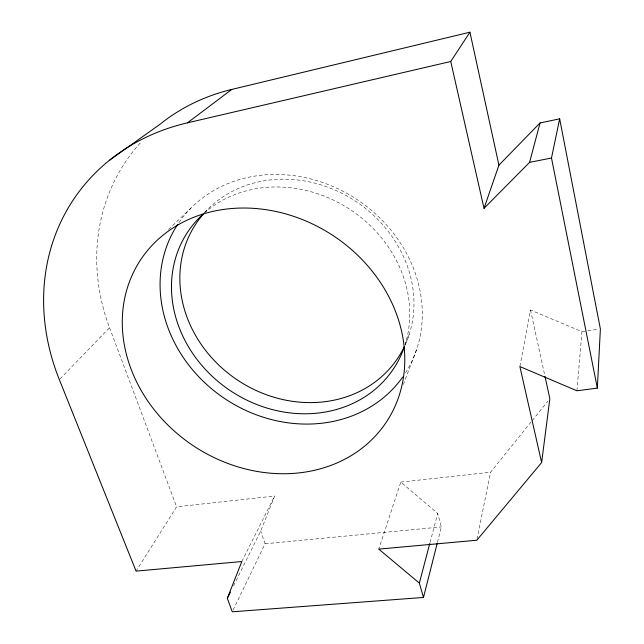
<?xml version="1.0" encoding="UTF-8"?>
<svg xmlns="http://www.w3.org/2000/svg" width="644" height="644" viewBox="0 0 644 644"><rect width="100%" height="100%" fill="white"/><g stroke="black" fill="none" stroke-linecap="round" stroke-linejoin="round"><path stroke-width="0.48" stroke-dasharray="3.22 2.42" d="M576.919 390.779L581.959 331.692L530.503 309.997L519.869 366.557M477.019 539.237L490.551 472.221L531.55 421.385M437.453 542.377L441.373 526.921L437.703 513.437L400.793 482.106L378.761 549.115M430.055 542.457L437.703 513.437M403.329 384.573L416.765 349.08M233.555 585.782L260.699 531.083L274.658 496.009L176.617 506.812L136.069 571.123M409.149 334.606L404.931 345.087A123.559 108.586 33.7 0 0 350.521 209.791A123.559 108.586 33.7 0 0 204.84 212.536M233.136 610.013L265.07 543.769L260.699 531.083M241.822 561.536L274.658 496.009M532.186 420.604L547.955 401.059M60.045 378.922L109.528 327.683A212.794 188.612 34 0 1 141.31 141.777M204.647 212.407L208.044 209.018M168.487 229.522L190.906 208.117M581.959 331.692L586.805 330.976M587.779 330.839L598.445 329.261M400.793 482.106L490.551 472.221M265.07 543.769L441.373 526.921M109.528 327.683L176.617 506.812M530.503 309.997L544.961 376.289M178.887 222.639A135.956 119.518 33.7 0 1 357.702 199.962A135.956 119.518 33.7 0 1 404.859 373.858M204.671 212.56A121.241 107.154 33.8 0 1 355.802 201.379A121.241 107.154 33.8 0 1 405.124 344.975"/><path stroke-width="0.97" d="M469.935 32.2L231.784 89.427L187.428 122.843A234.996 202.055 33.3 0 0 59.345 379.638L136.069 571.123L241.822 561.536L227.324 598.332L232.275 611.8L423.478 597.447L419.349 583.078L378.761 549.115L476.818 540.227L541.628 462.561L519.869 366.557L576.919 390.779L597.342 388.115L600.385 328.979L559.66 118.842L540.042 122.948L498.923 165.162L484.022 208.358L450.744 61.494L469.935 32.2L498.923 165.162M541.628 462.561L549.847 398.708L544.961 376.289M597.342 388.115L551.489 158.013L559.66 118.842M423.478 597.447L437.204 543.343M419.349 583.078L429.798 543.423M484.022 208.358L529.593 162.36L540.042 122.948M227.324 598.332L230.439 592.061M109.351 160.348L160.002 124.268A212.794 188.612 34 0 1 231.784 89.427M187.428 122.843L450.744 61.494M529.593 162.36L551.489 158.013M402.685 377.054A135.956 119.518 33.7 0 1 223.79 397.976A135.956 119.518 33.7 0 1 177.784 224.281M403.981 347.897A123.559 108.586 33.7 0 1 230.721 390.94A123.559 108.586 33.7 0 1 202.667 214.476M404.263 346.81A121.241 107.154 33.8 0 1 237.998 380.411A121.241 107.154 33.8 0 1 203.367 214.033M139.555 387.559A147.235 126.2 33.2 0 0 384.154 425.273A147.235 126.2 33.2 0 0 266.882 209.823A147.235 126.2 33.2 0 0 139.555 387.559"/></g></svg>
